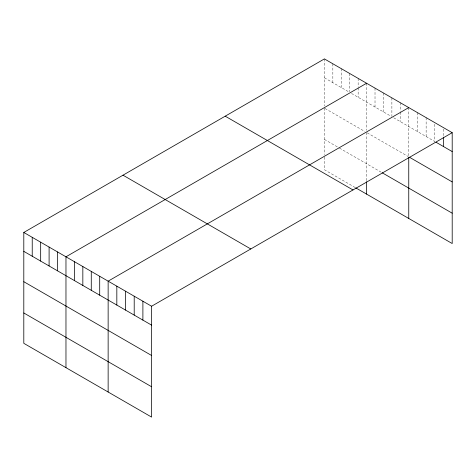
<?xml version="1.0" encoding="UTF-8"?>
<svg xmlns="http://www.w3.org/2000/svg" width="476" height="476" viewBox="0 0 476 476"><rect width="100%" height="100%" fill="white"/><g stroke="black" fill="none" stroke-linecap="round" stroke-linejoin="round"><path stroke-width="0.36" stroke-dasharray="2.38 1.78" d="M324.412 77.802L349.11 92.058M351.52 93.451L391.284 116.406M393.694 117.798L434.82 141.545L434.82 122.647M325.019 108.492L364.777 131.447M367.186 132.84L408.152 156.491M324.412 139.414L338.87 147.762M339.471 148.107L381.645 172.455M355.138 187.496L324.412 169.759L324.412 155.307M443.513 129.121L443.513 136.386M426.133 117.631L426.133 136.523M417.44 112.616L417.44 131.507M408.753 107.6L408.753 156.842M400.316 102.727L400.316 111.449M400.316 112.175L400.316 121.624M391.885 97.86L391.885 116.025M383.454 92.993L383.454 111.884M375.017 88.119L375.017 107.017M366.585 83.252L366.585 130.323M366.585 132.495L366.585 181.1M358.148 78.379L358.148 87.102M358.148 87.828L358.148 97.277M349.717 73.512L349.717 91.678M341.28 68.645L341.28 87.536M332.849 63.772L332.849 82.669M324.412 58.905L324.412 105.981M324.412 108.147L324.412 154.587"/><path stroke-width="0.71" d="M452.2 132.679L151.588 306.241L151.588 417.095L23.8 343.321L23.8 232.461L324.412 58.905L452.2 132.679L452.2 243.539L355.739 187.847M366.585 83.252L65.968 256.808L65.968 367.662M408.753 107.6L108.141 281.155L108.141 392.01M436.064 142.259L452.2 151.576M409.372 157.199L452.2 181.921M382.246 172.8L452.2 213.189M225.213 116.18L352.996 189.954M123.004 175.186L250.787 248.966M23.8 232.461L151.588 306.241M23.8 251.358L151.588 325.132M23.8 281.703L151.588 355.483M23.8 312.97L151.588 386.75M443.513 137.112L443.513 146.56M408.753 157.532L408.753 218.454M366.585 181.826L366.585 194.107M142.895 301.225L142.895 320.116M134.208 296.203L134.208 315.1M125.515 291.187L125.515 310.084M116.828 286.171L116.828 305.068M99.704 276.288L99.704 295.18M91.273 271.415L91.273 290.312M82.836 266.548L82.836 285.439M74.405 261.681L74.405 280.572M57.536 251.941L57.536 270.832M49.099 247.068L49.099 265.965M40.668 242.201L40.668 261.098M32.231 237.334L32.231 256.225"/></g></svg>
